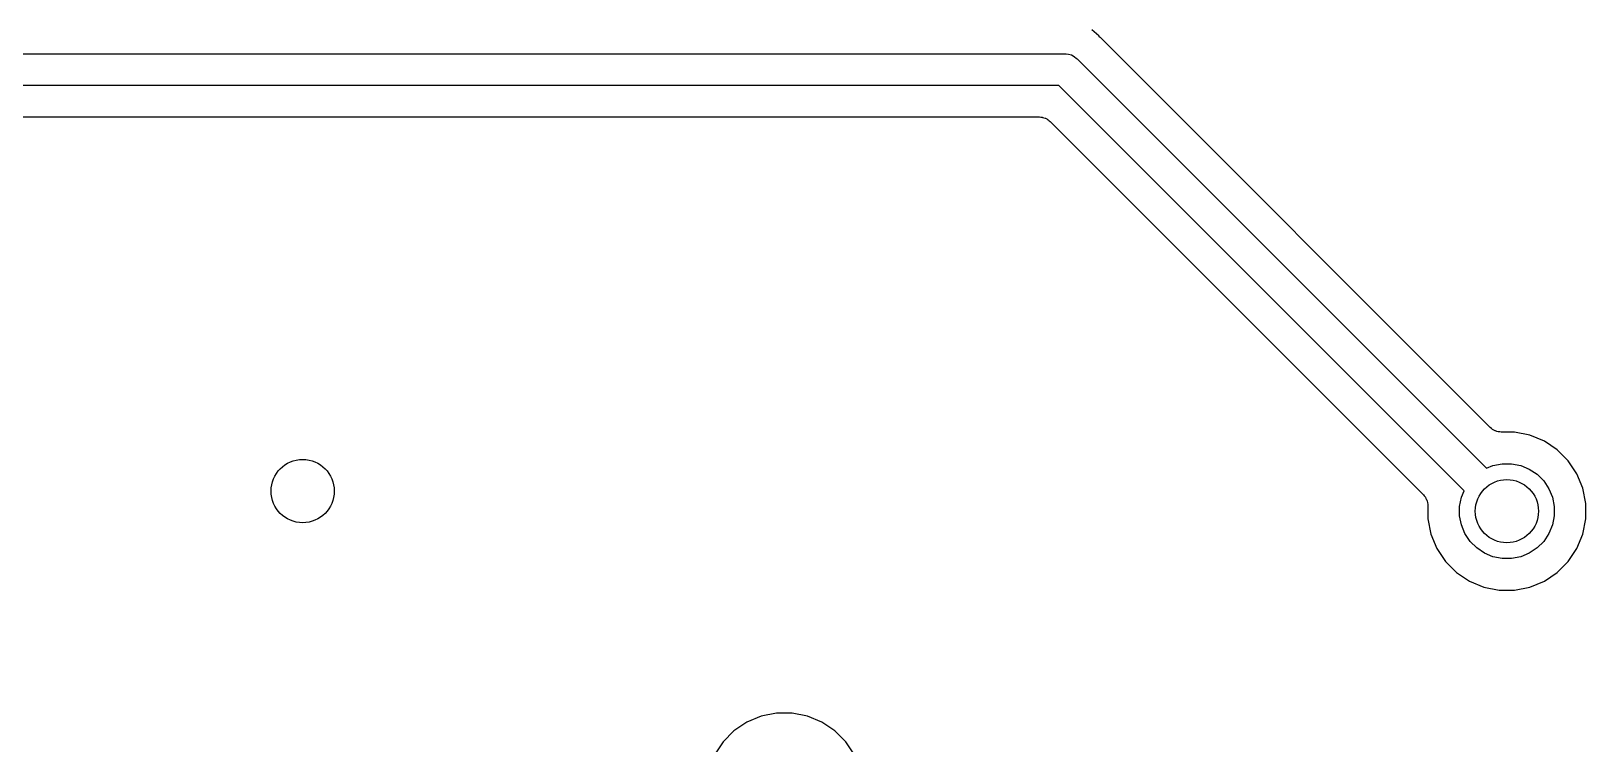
# Model space of a CAD drawing. Extents: x 49 to 143, y -158 to -38.
# Drawn here: x 98.61 to 108.45, y -90.37 to -85.86 of the extents above; entities that cross this region are included whole.
import ezdxf

# ---------------------------------------------------------------- set-up
doc = ezdxf.new("R2010")
doc.units = 0
doc.layers.add('BLACK', color=7, linetype='CONTINUOUS')

msp = doc.modelspace()

# ---------------------------------------------------------------- linework, layer by layer
at = {"layer": 'BLACK', "linetype": 'CONTINUOUS'}
for p, q in [((105.369, -85.8928), (105.323, -85.8554)), ((105.375, -85.9005), (105.369, -85.8928)), ((105.378, -85.9035), (105.375, -85.9005)), ((105.381, -85.9068), (105.378, -85.9035)), ((105.382, -85.9078), (105.381, -85.9068)), ((107.845, -88.3707), (105.382, -85.9078)), ((91.2471, -86.006), (105.151, -86.006)), ((105.151, -86.006), (105.156, -86.0055)), ((105.156, -86.0055), (105.161, -86.006)), ((105.161, -86.006), (105.161, -86.006)), ((105.161, -86.006), (105.176, -86.0074)), ((105.176, -86.0074), (105.194, -86.0132)), ((105.194, -86.0132), (105.212, -86.0225)), ((105.212, -86.0225), (105.227, -86.0349)), ((105.227, -86.0349), (105.23, -86.0388)), ((105.23, -86.0388), (107.82, -88.629)), ((105.115, -86.206), (91.2941, -86.206)), ((107.679, -88.7704), (105.115, -86.206)), ((91.4923, -86.406), (104.99, -86.406)), ((104.99, -86.406), (104.991, -86.406)), ((104.991, -86.406), (104.991, -86.406)), ((104.991, -86.406), (104.991, -86.406)), ((104.991, -86.406), (104.992, -86.406)), ((104.992, -86.406), (105.001, -86.407)), ((105.001, -86.407), (105.01, -86.408)), ((105.01, -86.408), (105.011, -86.4081)), ((105.011, -86.4081), (105.011, -86.4082)), ((105.011, -86.4082), (105.02, -86.411)), ((105.02, -86.411), (105.029, -86.4137)), ((105.029, -86.4137), (105.029, -86.4139)), ((105.029, -86.4139), (105.03, -86.4141)), ((105.03, -86.4141), (105.038, -86.4185)), ((105.038, -86.4185), (105.046, -86.4229)), ((105.046, -86.4229), (105.046, -86.4232)), ((105.046, -86.4232), (105.047, -86.4235)), ((105.047, -86.4235), (105.054, -86.4294)), ((105.054, -86.4294), (105.061, -86.4353)), ((105.061, -86.4353), (107.421, -88.795)), ((107.852, -88.3766), (107.845, -88.3707)), ((107.859, -88.3825), (107.852, -88.3766)), ((107.86, -88.3828), (107.859, -88.3825)), ((107.86, -88.3831), (107.86, -88.3828)), ((107.868, -88.3875), (107.86, -88.3831)), ((107.876, -88.3919), (107.868, -88.3875)), ((107.877, -88.3921), (107.876, -88.3919)), ((107.877, -88.3923), (107.877, -88.3921)), ((107.886, -88.395), (107.877, -88.3923)), ((107.895, -88.3978), (107.886, -88.395)), ((107.895, -88.3979), (107.895, -88.3978)), ((107.896, -88.398), (107.895, -88.3979)), ((107.905, -88.399), (107.896, -88.398)), ((107.914, -88.4), (107.905, -88.399)), ((107.915, -88.4), (107.914, -88.4)), ((107.916, -88.4), (107.915, -88.4)), ((107.915, -88.4), (107.915, -88.4)), ((107.915, -88.4), (107.915, -88.4)), ((107.999, -88.4), (107.916, -88.4)), ((108.096, -88.4192), (107.999, -88.4)), ((108.187, -88.4569), (108.096, -88.4192)), ((108.269, -88.5116), (108.187, -88.4569)), ((108.338, -88.5813), (108.269, -88.5116)), ((107.82, -88.629), (107.862, -88.6115)), ((107.862, -88.6115), (107.92, -88.6)), ((107.92, -88.6), (107.98, -88.6)), ((107.98, -88.6), (108.038, -88.6115)), ((108.038, -88.6115), (108.092, -88.6341)), ((108.092, -88.6341), (108.141, -88.667)), ((108.393, -88.6632), (108.338, -88.5813)), ((108.141, -88.667), (108.183, -88.7088)), ((108.183, -88.7088), (108.216, -88.7579)), ((108.431, -88.7542), (108.393, -88.6632)), ((107.421, -88.795), (107.421, -88.7952)), ((107.421, -88.7952), (107.421, -88.7952)), ((107.421, -88.7952), (107.421, -88.7952)), ((107.421, -88.7952), (107.422, -88.796)), ((107.422, -88.796), (107.427, -88.8032)), ((107.427, -88.8032), (107.433, -88.8103)), ((107.433, -88.8103), (107.434, -88.8108)), ((107.434, -88.8108), (107.434, -88.8112)), ((107.434, -88.8112), (107.438, -88.8194)), ((107.438, -88.8194), (107.442, -88.8276)), ((107.442, -88.8276), (107.443, -88.8281)), ((107.443, -88.8281), (107.443, -88.8285)), ((107.443, -88.8285), (107.445, -88.8374)), ((107.445, -88.8374), (107.448, -88.8463)), ((107.65, -88.8705), (107.662, -88.8125)), ((107.662, -88.8125), (107.679, -88.7704)), ((108.216, -88.7579), (108.238, -88.8125)), ((108.238, -88.8125), (108.25, -88.8705)), ((108.45, -88.8508), (108.431, -88.7542)), ((107.448, -88.8463), (107.448, -88.8468)), ((107.448, -88.8468), (107.448, -88.8473)), ((107.448, -88.8473), (107.449, -88.8565)), ((107.449, -88.8565), (107.45, -88.8657)), ((107.45, -88.8657), (107.45, -88.9492)), ((107.65, -88.9295), (107.65, -88.8705)), ((107.662, -88.9875), (107.65, -88.9295)), ((108.25, -88.9295), (108.238, -88.9875)), ((108.25, -88.8705), (108.25, -88.9295)), ((108.45, -88.9492), (108.45, -88.8508)), ((107.45, -88.9492), (107.469, -89.0458)), ((107.684, -89.0421), (107.662, -88.9875)), ((108.238, -88.9875), (108.216, -89.0421)), ((108.431, -89.0458), (108.45, -88.9492)), ((107.469, -89.0458), (107.507, -89.1368)), ((107.717, -89.0912), (107.684, -89.0421)), ((107.759, -89.133), (107.717, -89.0912)), ((107.808, -89.1659), (107.759, -89.133)), ((108.141, -89.133), (108.092, -89.1659)), ((108.183, -89.0912), (108.141, -89.133)), ((108.216, -89.0421), (108.183, -89.0912)), ((108.393, -89.1368), (108.431, -89.0458)), ((107.507, -89.1368), (107.562, -89.2187)), ((107.562, -89.2187), (107.631, -89.2884)), ((107.862, -89.1885), (107.808, -89.1659)), ((107.92, -89.2), (107.862, -89.1885)), ((107.98, -89.2), (107.92, -89.2)), ((108.038, -89.1885), (107.98, -89.2)), ((108.092, -89.1659), (108.038, -89.1885)), ((108.269, -89.2884), (108.338, -89.2187)), ((108.338, -89.2187), (108.393, -89.1368)), ((107.631, -89.2884), (107.713, -89.3431)), ((108.187, -89.3431), (108.269, -89.2884)), ((107.713, -89.3431), (107.804, -89.3808)), ((107.804, -89.3808), (107.901, -89.4)), ((107.901, -89.4), (107.999, -89.4)), ((107.999, -89.4), (108.096, -89.3808)), ((108.096, -89.3808), (108.187, -89.3431)), ((103.232, -90.1972), (103.141, -90.2349)), ((103.329, -90.178), (103.232, -90.1972)), ((103.427, -90.178), (103.329, -90.178)), ((103.524, -90.1972), (103.427, -90.178)), ((103.615, -90.2349), (103.524, -90.1972)), ((103.059, -90.2896), (102.99, -90.3593)), ((103.141, -90.2349), (103.059, -90.2896)), ((103.697, -90.2896), (103.615, -90.2349)), ((103.766, -90.3593), (103.697, -90.2896)), ((102.99, -90.3593), (102.935, -90.4412)), ((103.821, -90.4412), (103.766, -90.3593))]:
    msp.add_line(p, q, dxfattribs=at)
at = {"layer": 'BLACK'}
for centre in [(100.33, -88.773), (107.95, -88.9)]:
    msp.add_circle(centre, 0.2, dxfattribs=at)

doc.saveas('drawing.dxf')
